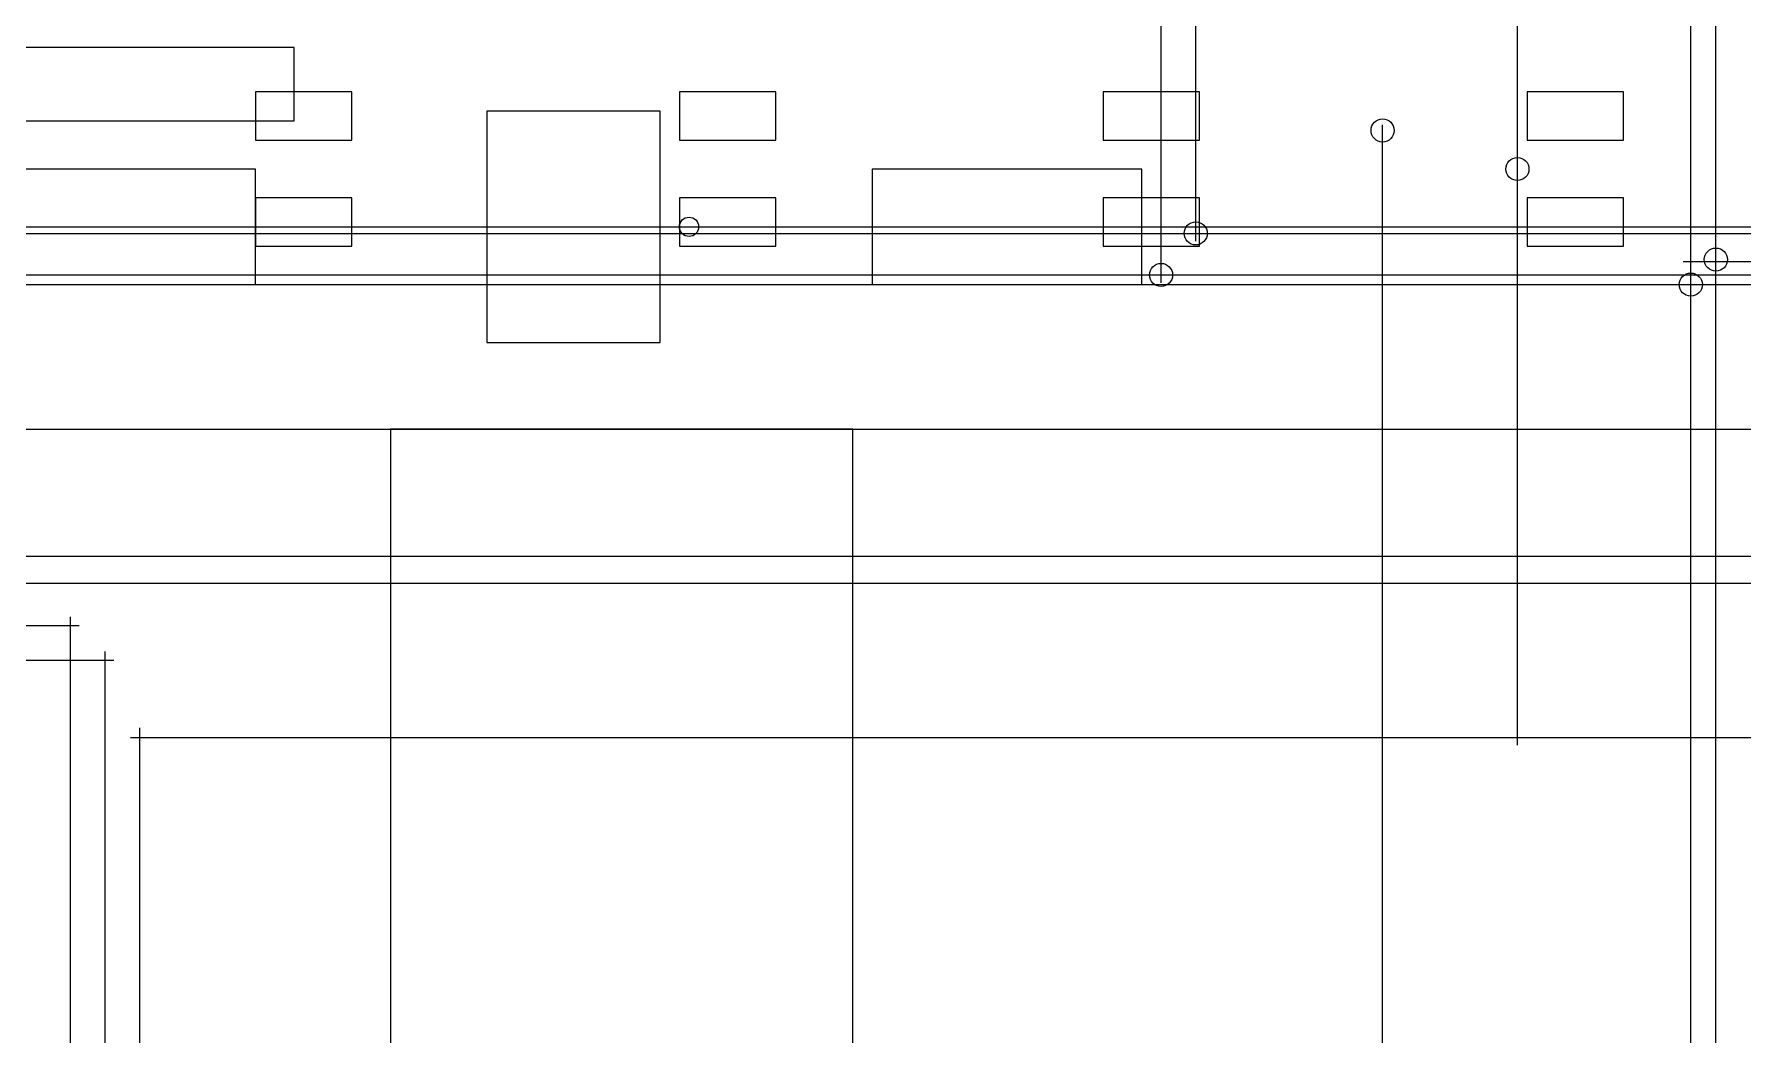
# Model space of a CAD drawing. Header units: metres. Extents: x -1640 to 1560, y -268 to 2338.
# Drawn here: x -321.5 to -232.8, y 1909.6 to 1961.5 of the extents above; entities that cross this region are included whole.
import ezdxf

# ---------------------------------------------------------------- set-up
doc = ezdxf.new("R2010")
doc.units = ezdxf.units.M
for name, color, linetype in [('1F_CDS', 5, 'Continuous'), ('1F_EHS_EXTINGUISHER_HYDRANT_CABINET_CONCEPT', 1, 'Continuous'), ('1F_SUPPORT', 4, 'Continuous'), ('2F_EHS_EXTINGUISHER_HYDRANT_CABINET_CONCEPT', 1, 'Continuous'), ('2F_SUPPORT', 4, 'Continuous'), ('3F_EHS_EXTINGUISHER_HYDRANT_CABINET_CONCEPT', 1, 'Continuous'), ('3F_SUPPORT', 4, 'Continuous'), ('4F_MAU', 2, 'Continuous'), ('4F_SUPPORT', 4, 'Continuous'), ('5F_CDS', 5, 'Continuous'), ('5F_EHS_EXTINGUISHER_HYDRANT_CABINET_CONCEPT', 1, 'Continuous'), ('5F_SUPPORT', 4, 'Continuous'), ('6F_EHS_EXTINGUISHER_HYDRANT_CABINET_CONCEPT', 1, 'Continuous'), ('6F_SUPPORT', 4, 'Continuous'), ('7F_EHS_EXTINGUISHER_HYDRANT_CABINET_CONCEPT', 1, 'Continuous'), ('7F_SUPPORT', 4, 'Continuous'), ('8F_MAU', 2, 'Continuous'), ('8F_SUPPORT', 4, 'Continuous'), ('AUX', 8, 'Continuous'), ('OUTLINE', 7, 'Continuous'), ('UTIL_CHEM_CONCEPT', 6, 'Continuous'), ('UTIL_CHEM_RISER', 6, 'Continuous'), ('UTIL_CHW.R_CONCEPT', 2, 'Continuous'), ('UTIL_CHW.R_RISER', 2, 'Continuous'), ('UTIL_CHW.S_CONCEPT', 1, 'Continuous'), ('UTIL_CHW.S_RISER', 1, 'Continuous'), ('UTIL_ELEC.MV_CONCEPT', 1, 'Continuous'), ('UTIL_EXH.ACID_CONCEPT', 4, 'Continuous'), ('UTIL_EXH.ACID_RISER', 4, 'Continuous'), ('UTIL_EXH.ALK_CONCEPT', 5, 'Continuous'), ('UTIL_EXH.ALK_RISER', 5, 'Continuous'), ('UTIL_GAS.BULK_CONCEPT', 2, 'Continuous'), ('UTIL_GAS.BULK_RISER', 2, 'Continuous'), ('UTIL_HR_CONCEPT', 5, 'Continuous'), ('UTIL_WTR.RAW_CONCEPT', 4, 'Continuous'), ('UTIL_WTR.REUSE_CONCEPT', 5, 'Continuous')]:
    doc.layers.add(name, color=color, linetype=linetype)

msp = doc.modelspace()

# ---------------------------------------------------------------- linework, layer by layer
at = {"layer": '1F_CDS'}
for points in [[(-310, 1956), (-305, 1956), (-305, 1958.5), (-310, 1958.5)], [(-288, 1956), (-283, 1956), (-283, 1958.5), (-288, 1958.5)], [(-266, 1956), (-261, 1956), (-261, 1958.5), (-266, 1958.5)], [(-244, 1956), (-239, 1956), (-239, 1958.5), (-244, 1958.5)], [(-310, 1950.5), (-305, 1950.5), (-305, 1953), (-310, 1953)], [(-288, 1950.5), (-283, 1950.5), (-283, 1953), (-288, 1953)], [(-266, 1950.5), (-261, 1950.5), (-261, 1953), (-266, 1953)], [(-244, 1950.5), (-239, 1950.5), (-239, 1953), (-244, 1953)]]:
    msp.add_lwpolyline(points, close=True, dxfattribs=at)
at = {"layer": '1F_EHS_EXTINGUISHER_HYDRANT_CABINET_CONCEPT'}
msp.add_circle((-287.5, 1951.5), 0.5, dxfattribs=at)
at = {"layer": '1F_SUPPORT'}
msp.add_lwpolyline([(-298, 1945.5), (-289, 1945.5), (-289, 1957.5), (-298, 1957.5)], close=True, dxfattribs=at)
at = {"layer": '2F_EHS_EXTINGUISHER_HYDRANT_CABINET_CONCEPT'}
msp.add_circle((-287.5, 1951.5), 0.5, dxfattribs=at)
at = {"layer": '2F_SUPPORT'}
msp.add_lwpolyline([(-298, 1945.5), (-289, 1945.5), (-289, 1957.5), (-298, 1957.5)], close=True, dxfattribs=at)
at = {"layer": '3F_EHS_EXTINGUISHER_HYDRANT_CABINET_CONCEPT'}
msp.add_circle((-287.5, 1951.5), 0.5, dxfattribs=at)
at = {"layer": '3F_SUPPORT'}
for points in [[(-398, 1957), (-308, 1957), (-308, 1960.8), (-398, 1960.8)], [(-298, 1945.5), (-289, 1945.5), (-289, 1957.5), (-298, 1957.5)]]:
    msp.add_lwpolyline(points, close=True, dxfattribs=at)
at = {"layer": '4F_MAU'}
for points in [[(-324, 1948.5), (-310, 1948.5), (-310, 1954.5), (-324, 1954.5)], [(-278, 1948.5), (-264, 1948.5), (-264, 1954.5), (-278, 1954.5)]]:
    msp.add_lwpolyline(points, close=True, dxfattribs=at)
at = {"layer": '4F_SUPPORT'}
msp.add_lwpolyline([(-298, 1945.5), (-289, 1945.5), (-289, 1957.5), (-298, 1957.5)], close=True, dxfattribs=at)
at = {"layer": '5F_CDS'}
for points in [[(-310, 1956), (-305, 1956), (-305, 1958.5), (-310, 1958.5)], [(-288, 1956), (-283, 1956), (-283, 1958.5), (-288, 1958.5)], [(-266, 1956), (-261, 1956), (-261, 1958.5), (-266, 1958.5)], [(-244, 1956), (-239, 1956), (-239, 1958.5), (-244, 1958.5)], [(-310, 1950.5), (-305, 1950.5), (-305, 1953), (-310, 1953)], [(-288, 1950.5), (-283, 1950.5), (-283, 1953), (-288, 1953)], [(-266, 1950.5), (-261, 1950.5), (-261, 1953), (-266, 1953)], [(-244, 1950.5), (-239, 1950.5), (-239, 1953), (-244, 1953)]]:
    msp.add_lwpolyline(points, close=True, dxfattribs=at)
at = {"layer": '5F_EHS_EXTINGUISHER_HYDRANT_CABINET_CONCEPT'}
msp.add_circle((-287.5, 1951.5), 0.5, dxfattribs=at)
at = {"layer": '5F_SUPPORT'}
msp.add_lwpolyline([(-298, 1945.5), (-289, 1945.5), (-289, 1957.5), (-298, 1957.5)], close=True, dxfattribs=at)
at = {"layer": '6F_EHS_EXTINGUISHER_HYDRANT_CABINET_CONCEPT'}
msp.add_circle((-287.5, 1951.5), 0.5, dxfattribs=at)
at = {"layer": '6F_SUPPORT'}
msp.add_lwpolyline([(-298, 1945.5), (-289, 1945.5), (-289, 1957.5), (-298, 1957.5)], close=True, dxfattribs=at)
at = {"layer": '7F_EHS_EXTINGUISHER_HYDRANT_CABINET_CONCEPT'}
msp.add_circle((-287.5, 1951.5), 0.5, dxfattribs=at)
at = {"layer": '7F_SUPPORT'}
msp.add_lwpolyline([(-298, 1945.5), (-289, 1945.5), (-289, 1957.5), (-298, 1957.5)], close=True, dxfattribs=at)
at = {"layer": '8F_MAU'}
for points in [[(-324, 1948.5), (-310, 1948.5), (-310, 1954.5), (-324, 1954.5)], [(-278, 1948.5), (-264, 1948.5), (-264, 1954.5), (-278, 1954.5)]]:
    msp.add_lwpolyline(points, close=True, dxfattribs=at)
at = {"layer": '8F_SUPPORT'}
msp.add_lwpolyline([(-298, 1945.5), (-289, 1945.5), (-289, 1957.5), (-298, 1957.5)], close=True, dxfattribs=at)
at = {"layer": 'AUX'}
msp.add_lwpolyline([(-303, 1889), (-279, 1889), (-279, 1941), (-303, 1941)], close=True, dxfattribs=at)
at = {"layer": 'OUTLINE'}
msp.add_lwpolyline([(-498, 1941), (51, 1941), (51, 2142), (-498, 2142)], close=True, dxfattribs=at)
at = {"layer": 'UTIL_CHEM_CONCEPT'}
for p, q in [((-251.5, 1847.2), (-251.5, 1956.8)), ((-251.5, 1948.2), (-251.5, 1956.8)), ((-251.5, 1948.2), (-251.5, 1956.8)), ((-464.3, 1948.5), (-2.7, 1948.5)), ((-464.3, 1948.5), (-2.7, 1948.5))]:
    msp.add_line(p, q, dxfattribs=at)
at = {"layer": 'UTIL_CHEM_RISER'}
msp.add_circle((-251.5, 1956.5), 0.6, dxfattribs=at)
msp.add_circle((-251.5, 1956.5), 0.6, dxfattribs=at)
at = {"layer": 'UTIL_CHW.R_CONCEPT'}
for p, q in [((-234.2, 1949.3), (-234.2, 1965.3)), ((-234.2, 1949.3), (-234.2, 1965.3)), ((-234.2, 1838.2), (-234.2, 1950.4)), ((-235.9, 1949.7), (-221.1, 1949.7)), ((-235.9, 1949.7), (-221.1, 1949.7))]:
    msp.add_line(p, q, dxfattribs=at)
at = {"layer": 'UTIL_CHW.R_RISER'}
msp.add_circle((-234.2, 1949.8), 0.6, dxfattribs=at)
msp.add_circle((-234.2, 1949.8), 0.6, dxfattribs=at)
at = {"layer": 'UTIL_CHW.S_CONCEPT'}
for p, q in [((-235.5, 1948), (-235.5, 1964)), ((-235.5, 1948), (-235.5, 1964)), ((-235.5, 1836.9), (-235.5, 1949.1)), ((-235.9, 1948.5), (-221.1, 1948.5)), ((-235.9, 1948.5), (-221.1, 1948.5))]:
    msp.add_line(p, q, dxfattribs=at)
at = {"layer": 'UTIL_CHW.S_RISER'}
msp.add_circle((-235.5, 1948.5), 0.6, dxfattribs=at)
msp.add_circle((-235.5, 1948.5), 0.6, dxfattribs=at)
at = {"layer": 'UTIL_ELEC.MV_CONCEPT'}
for p, q in [((-319.6, 853.35), (-319.6, 1931.25)), ((-508.25, 1930.8), (-319.15, 1930.8)), ((-317.8, 851.55), (-317.8, 1929.45)), ((-506.45, 1929), (-317.35, 1929))]:
    msp.add_line(p, q, dxfattribs=at)
at = {"layer": 'UTIL_EXH.ACID_CONCEPT'}
for p, q in [((-263, 1948.6), (-263, 1965.2)), ((-263, 1948.6), (-263, 1965.2)), ((-458.55, 1949), (6.55, 1949))]:
    msp.add_line(p, q, dxfattribs=at)
at = {"layer": 'UTIL_EXH.ACID_RISER'}
msp.add_circle((-263, 1949), 0.6, dxfattribs=at)
at = {"layer": 'UTIL_EXH.ALK_CONCEPT'}
for p, q in [((-261.2, 1950.76), (-261.2, 1963.8)), ((-261.2, 1950.76), (-261.2, 1963.8)), ((-458.55, 1951.16), (6.55, 1951.16))]:
    msp.add_line(p, q, dxfattribs=at)
at = {"layer": 'UTIL_EXH.ALK_RISER'}
msp.add_circle((-261.2, 1951.16), 0.6, dxfattribs=at)
at = {"layer": 'UTIL_GAS.BULK_CONCEPT'}
for p, q in [((-244.5, 1954.15), (-244.5, 2041.85)), ((-244.5, 1954.15), (-244.5, 2041.85)), ((-244.5, 1924.6), (-244.5, 1954.9)), ((-316.5, 1925), (430.5, 1925)), ((-316, 879.5), (-316, 1925.5))]:
    msp.add_line(p, q, dxfattribs=at)
at = {"layer": 'UTIL_GAS.BULK_RISER'}
msp.add_circle((-244.5, 1954.5), 0.6, dxfattribs=at)
at = {"layer": 'UTIL_HR_CONCEPT'}
msp.add_line((-462.35, 1951.5), (-230.15, 1951.5), dxfattribs=at)
msp.add_line((-462.35, 1951.5), (-230.15, 1951.5), dxfattribs=at)
at = {"layer": 'UTIL_WTR.RAW_CONCEPT'}
msp.add_line((-325.4, 1933), (-208.6, 1933), dxfattribs=at)
at = {"layer": 'UTIL_WTR.REUSE_CONCEPT'}
msp.add_line((-326.8, 1934.4), (-207.2, 1934.4), dxfattribs=at)

doc.saveas('drawing.dxf')
